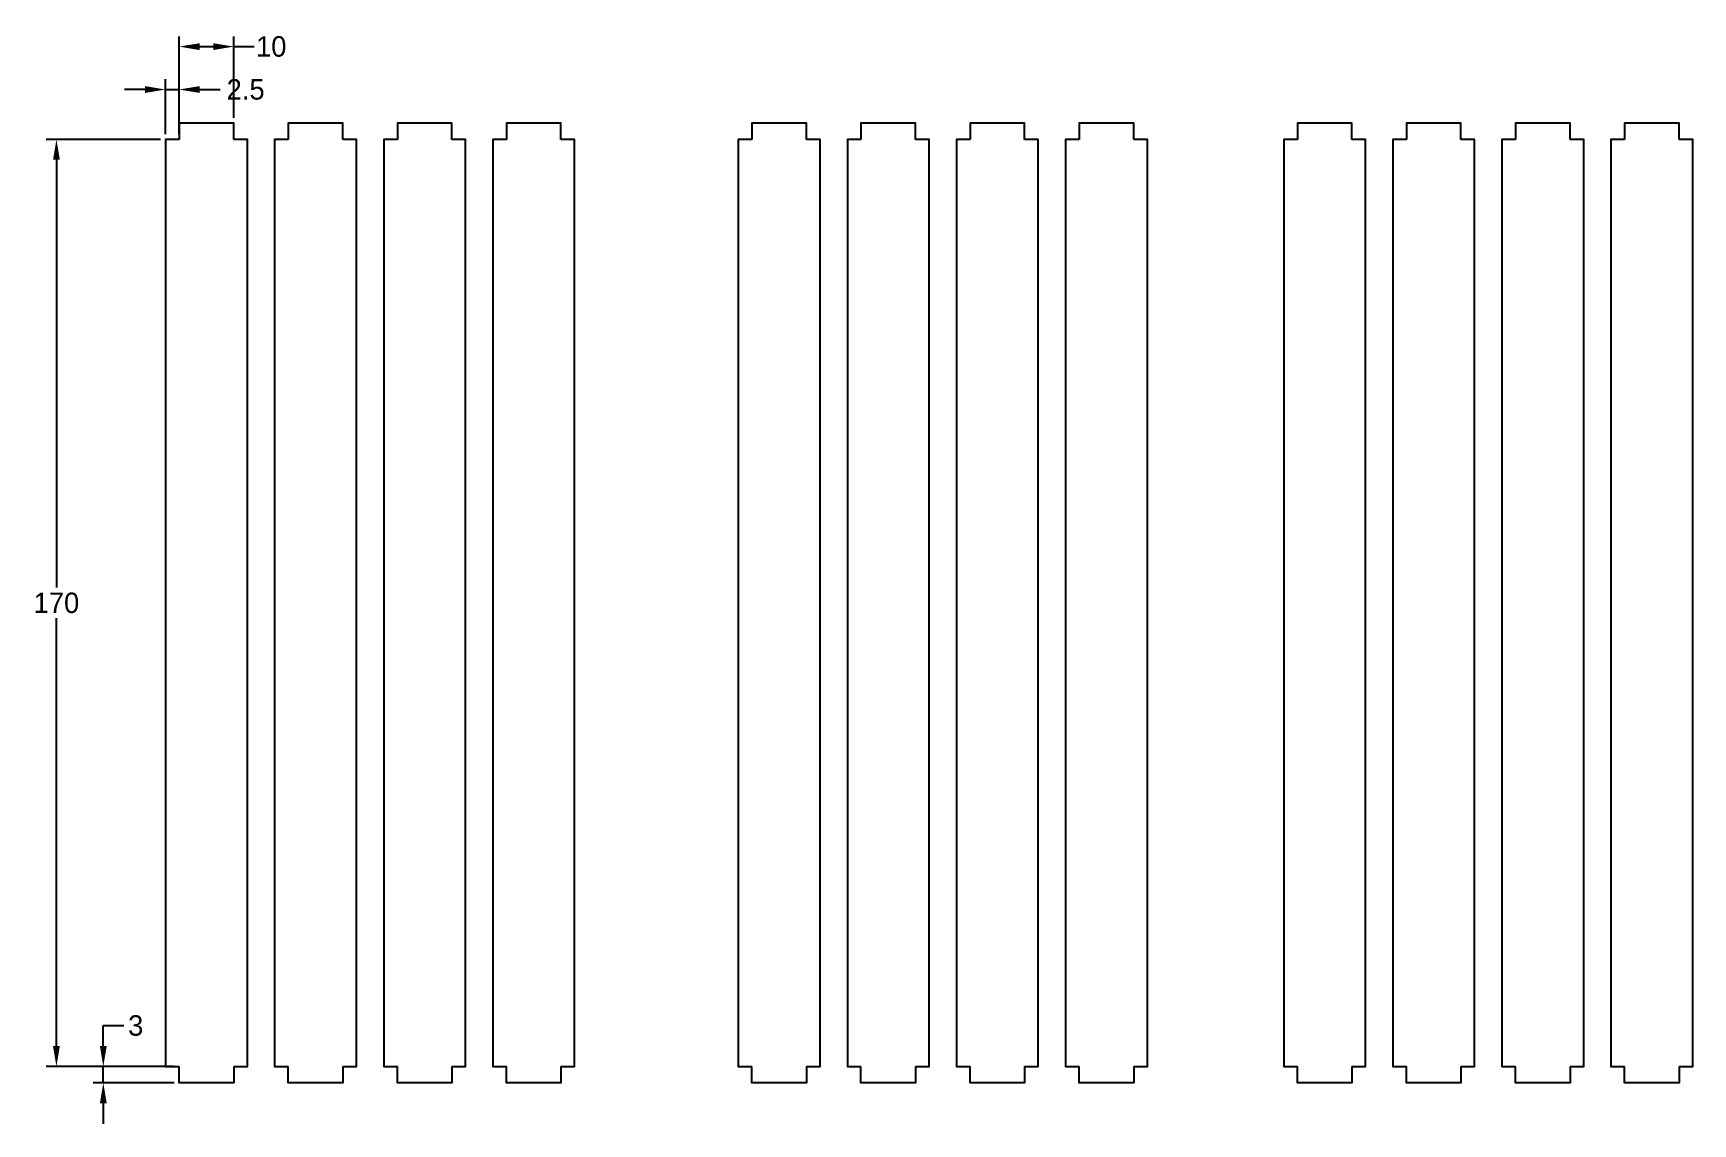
# Model space of a CAD drawing. Header units: millimetres. Extents: x -24 to 280, y 25 to 224.
import ezdxf

# ---------------------------------------------------------------- set-up
doc = ezdxf.new("R2010")
doc.units = ezdxf.units.MM
doc.header["$LTSCALE"] = 0.5
doc.layers.add('Dim', color=4, linetype='Continuous')
doc.dimstyles.new('ISO-25', dxfattribs={"dimtxt": 2.5, "dimasz": 2.5, "dimexe": 1.25, "dimexo": 0.625, "dimtad": 1, "dimtxsty": 'Standard', "dimcen": 2.5, "dimadec": 0, "dimazin": 0, "dimtfac": 1, "dimtmove": 0, "dimatfit": 3, "dimfxl": 1, "dimarcsym": 0})

# ---------------------------------------------------------------- blocks, each defined once
blk = doc.blocks.new('*D17')
at = {"layer": 'Defpoints', "color": 0, "transparency": 16777216}
for p in [(0, 205), (-20, 35), (0, 35)]:
    blk.add_point(p, dxfattribs=at)
at = {"layer": 'Dim', "color": 0, "lineweight": -2, "transparency": 16777216}
for p, q in [((-0.9375, 205), (-21.875, 205)), ((-20, 201.25), (-20, 122.8125)), ((-20, 38.75), (-20, 117.1875)), ((-0.9375, 35), (-21.875, 35))]:
    blk.add_line(p, q, dxfattribs=at)
at = {"layer": 'Dim', "color": 0, "transparency": 16777216}
for points in [[(-20.625, 201.25), (-19.375, 201.25), (-20, 205)], [(-20.625, 38.75), (-19.375, 38.75), (-20, 35)]]:
    blk.add_solid(points, dxfattribs=at)
at = {"layer": 'Dim', "color": 0, "transparency": 16777216, "insert": (-20, 120), "char_height": 3.75, "attachment_point": 5}
blk.add_mtext('170', dxfattribs=at)
blk = doc.blocks.new('*D18')
at = {"layer": 'Defpoints', "color": 0, "transparency": 16777216}
for p in [(2.5, 214.14), (0, 205), (2.5, 205)]:
    blk.add_point(p, dxfattribs=at)
at = {"layer": 'Dim', "color": 0, "lineweight": -2, "transparency": 16777216}
for p, q in [((-3.75, 214.14), (-7.5, 214.14)), ((0, 205.94), (0, 216.01)), ((0, 214.14), (2.5, 214.14)), ((2.5, 205.94), (2.5, 216.01)), ((6.25, 214.14), (10, 214.14))]:
    blk.add_line(p, q, dxfattribs=at)
at = {"layer": 'Dim', "color": 0, "transparency": 16777216}
for points in [[(-3.75, 214.76), (-3.75, 213.51), (0, 214.14)], [(6.25, 214.76), (6.25, 213.51), (2.5, 214.14)]]:
    blk.add_solid(points, dxfattribs=at)
at = {"layer": 'Dim', "color": 0, "transparency": 16777216, "insert": (14.69, 214.14), "char_height": 3.75, "attachment_point": 5}
blk.add_mtext('2.5', dxfattribs=at)
blk = doc.blocks.new('*D19')
at = {"layer": 'Defpoints', "color": 0, "transparency": 16777216}
for p in [(12.5, 222.01), (2.5, 208), (12.5, 208)]:
    blk.add_point(p, dxfattribs=at)
at = {"layer": 'Dim', "color": 0, "lineweight": -2, "transparency": 16777216}
for p, q in [((2.5, 208.94), (2.5, 223.88)), ((12.5, 208.94), (12.5, 223.88)), ((6.25, 222.01), (8.75, 222.01)), ((12.5, 222.01), (16.25, 222.01))]:
    blk.add_line(p, q, dxfattribs=at)
at = {"layer": 'Dim', "color": 0, "transparency": 16777216}
for points in [[(6.25, 222.63), (6.25, 221.38), (2.5, 222.01)], [(8.75, 222.63), (8.75, 221.38), (12.5, 222.01)]]:
    blk.add_solid(points, dxfattribs=at)
at = {"layer": 'Dim', "color": 0, "transparency": 16777216, "insert": (19.38, 222.01), "char_height": 3.75, "attachment_point": 5}
blk.add_mtext('10', dxfattribs=at)
blk = doc.blocks.new('*D20')
at = {"layer": 'Defpoints', "color": 0, "transparency": 16777216}
for p in [(-11.40625, 35), (2.5, 35), (2.5, 32)]:
    blk.add_point(p, dxfattribs=at)
at = {"layer": 'Dim', "color": 0, "lineweight": -2}
for p, q in [((-11.40625, 38.75), (-11.40625, 42.5)), ((-11.40625, 42.5), (-7.65625, 42.5)), ((1.5625, 35), (-13.28125, 35)), ((-11.40625, 32), (-11.40625, 35)), ((1.5625, 32), (-13.28125, 32)), ((-11.40625, 28.25), (-11.40625, 24.5))]:
    blk.add_line(p, q, dxfattribs=at)
at = {"layer": 'Dim', "color": 0}
for points in [[(-12.03125, 38.75), (-10.78125, 38.75), (-11.40625, 35)], [(-12.03125, 28.25), (-10.78125, 28.25), (-11.40625, 32)]]:
    blk.add_solid(points, dxfattribs=at)
at = {"layer": 'Dim', "color": 0, "insert": (-5.46875, 42.5), "char_height": 3.75, "attachment_point": 5}
blk.add_mtext('3', dxfattribs=at)

msp = doc.modelspace()

# ---------------------------------------------------------------- linework, layer by layer
for points in [[(12.5, 205), (12.5, 208), (2.5, 208), (2.5, 205)], [(32.5, 205), (32.5, 208), (22.5, 208), (22.5, 205)], [(52.5, 205), (52.5, 208), (42.5, 208), (42.5, 205)], [(72.5, 205), (72.5, 208), (62.5, 208), (62.5, 205)], [(117.5, 205), (117.5, 208), (107.5, 208), (107.5, 205)], [(137.5, 205), (137.5, 208), (127.5, 208), (127.5, 205)], [(157.5, 205), (157.5, 208), (147.5, 208), (147.5, 205)], [(177.5, 205), (177.5, 208), (167.5, 208), (167.5, 205)], [(217.5, 205), (217.5, 208), (207.5, 208), (207.5, 205)], [(237.5, 205), (237.5, 208), (227.5, 208), (227.5, 205)], [(257.5, 205), (257.5, 208), (247.5, 208), (247.5, 205)], [(277.5, 205), (277.5, 208), (267.5, 208), (267.5, 205)], [(2.5, 205), (0, 205), (0, 35), (2.5, 35)], [(12.5, 35), (15, 35), (15, 205), (12.5, 205)], [(22.5, 205), (20, 205), (20, 35), (22.5, 35)], [(32.5, 35), (35, 35), (35, 205), (32.5, 205)], [(42.5, 205), (40, 205), (40, 35), (42.5, 35)], [(52.5, 35), (55, 35), (55, 205), (52.5, 205)], [(62.5, 205), (60, 205), (60, 35), (62.5, 35)], [(72.5, 35), (75, 35), (75, 205), (72.5, 205)], [(107.5, 205), (105, 205), (105, 35), (107.5, 35)], [(117.5, 35), (120, 35), (120, 205), (117.5, 205)], [(127.5, 205), (125, 205), (125, 35), (127.5, 35)], [(137.5, 35), (140, 35), (140, 205), (137.5, 205)], [(147.5, 205), (145, 205), (145, 35), (147.5, 35)], [(157.5, 35), (160, 35), (160, 205), (157.5, 205)], [(167.5, 205), (165, 205), (165, 35), (167.5, 35)], [(177.5, 35), (180, 35), (180, 205), (177.5, 205)], [(207.5, 205), (205, 205), (205, 35), (207.5, 35)], [(217.5, 35), (220, 35), (220, 205), (217.5, 205)], [(227.5, 205), (225, 205), (225, 35), (227.5, 35)], [(237.5, 35), (240, 35), (240, 205), (237.5, 205)], [(247.5, 205), (245, 205), (245, 35), (247.5, 35)], [(257.5, 35), (260, 35), (260, 205), (257.5, 205)], [(267.5, 205), (265, 205), (265, 35), (267.5, 35)], [(277.5, 35), (280, 35), (280, 205), (277.5, 205)], [(12.5, 35), (12.5, 32), (2.5, 32), (2.5, 35)], [(32.5, 35), (32.5, 32), (22.5, 32), (22.5, 35)], [(52.5, 35), (52.5, 32), (42.5, 32), (42.5, 35)], [(72.5, 35), (72.5, 32), (62.5, 32), (62.5, 35)], [(117.5, 35), (117.5, 32), (107.5, 32), (107.5, 35)], [(137.5, 35), (137.5, 32), (127.5, 32), (127.5, 35)], [(157.5, 35), (157.5, 32), (147.5, 32), (147.5, 35)], [(177.5, 35), (177.5, 32), (167.5, 32), (167.5, 35)], [(217.5, 35), (217.5, 32), (207.5, 32), (207.5, 35)], [(237.5, 35), (237.5, 32), (227.5, 32), (227.5, 35)], [(257.5, 35), (257.5, 32), (247.5, 32), (247.5, 35)], [(277.5, 35), (277.5, 32), (267.5, 32), (267.5, 35)]]:
    msp.add_lwpolyline(points)

# ---------------------------------------------------------------- dimensions: what is measured, and where the dimension line sits
at = {"layer": 'Dim'}
for base, p1, p2, picture, middle in [((12.5, 222.008), (2.5, 208), (12.5, 208), '*D19', (19.375, 222.008)), ((2.5, 214.137), (0, 205), (2.5, 205), '*D18', (14.688, 214.137))]:
    dim = msp.add_linear_dim(base=base, p1=p1, p2=p2, dimstyle='ISO-25', override={"dimscale": 1.5, "dimtad": 0, "dimtih": 1, "dimtoh": 1, "dimdsep": 46}, dxfattribs=at)
    dim.commit()
    dim.dimension.update_dxf_attribs({"geometry": picture, "text_midpoint": middle})
for base, p1, p2, picture, middle in [((-20, 35), (0, 205), (0, 35), '*D17', (-20, 120)), ((-11.406, 35), (2.5, 32), (2.5, 35), '*D20', (-5.469, 42.5))]:
    dim = msp.add_linear_dim(base=base, p1=p1, p2=p2, angle=90, dimstyle='ISO-25', override={"dimscale": 1.5, "dimtad": 0, "dimtih": 1, "dimtoh": 1, "dimdsep": 46}, dxfattribs=at)
    dim.commit()
    dim.dimension.update_dxf_attribs({"geometry": picture, "text_midpoint": middle})

doc.saveas('drawing.dxf')
